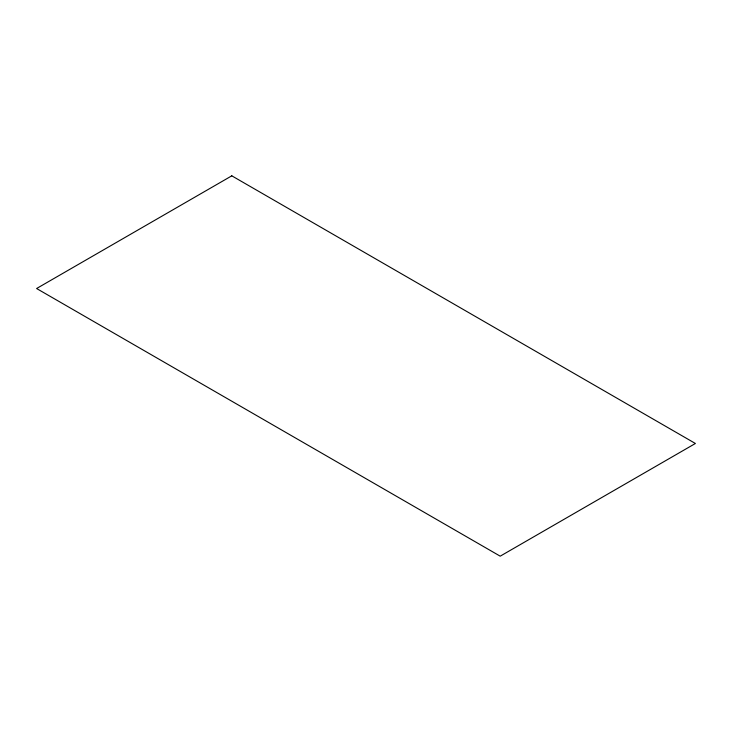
<?xml version="1.0" encoding="UTF-8"?>
<svg xmlns="http://www.w3.org/2000/svg" width="732" height="732" viewBox="0 0 732 732"><rect width="100%" height="100%" fill="white"/><g stroke="black" fill="none" stroke-linecap="round" stroke-linejoin="round"><path stroke-width="1.1" d="M231.797 175.826L36.6 288.518L500.203 556.174L695.4 443.482L231.797 175.826"/></g></svg>
